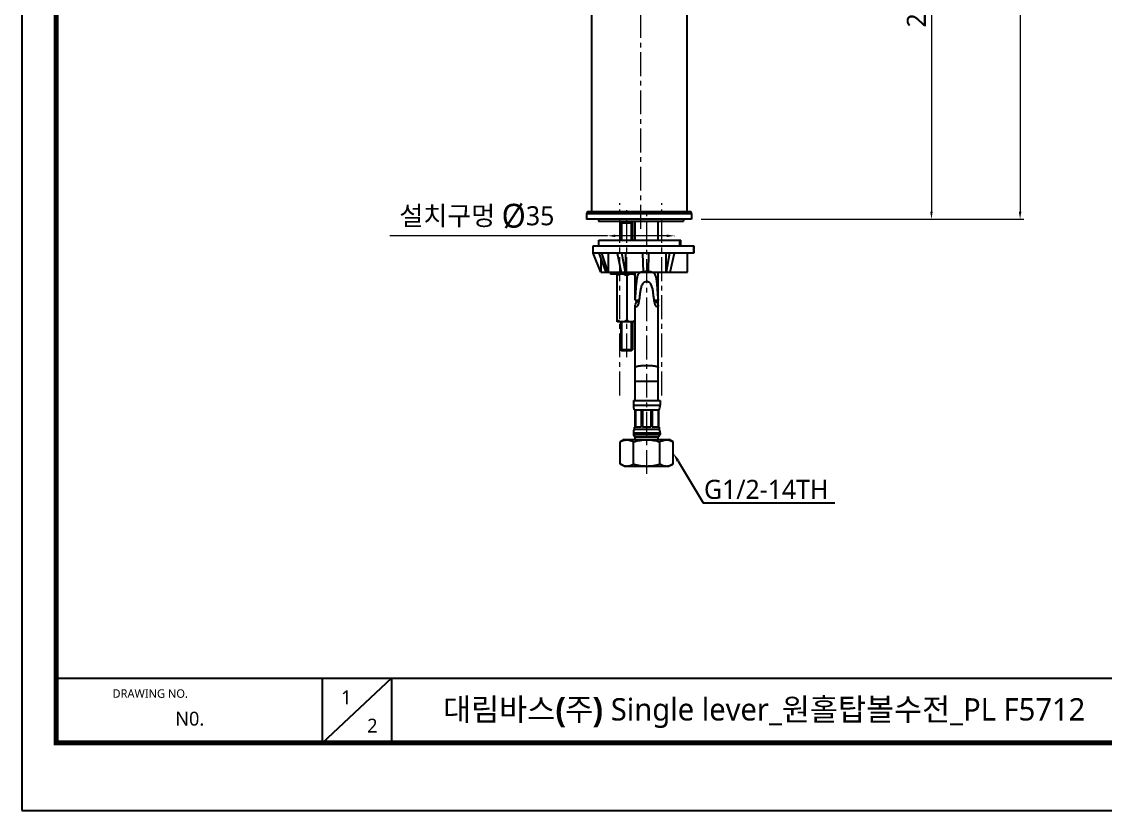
# Model space of a CAD drawing. Extents: x 0 to 1128, y 0 to 827.
# Drawn here: x 0 to 568, y 0 to 413 of the extents above; entities that cross this region are included whole.
import ezdxf
from ezdxf import colors
from ezdxf.entities.mleader import LeaderData, LeaderLine
from ezdxf.math import Vec2, Vec3

# ---------------------------------------------------------------- set-up
doc = ezdxf.new("R2010")
doc.units = 0
doc.header["$LTSCALE"] = 10
doc.header["$MEASUREMENT"] = 0
doc.header["$PDMODE"] = 3
doc.header["$PDSIZE"] = -10
doc.linetypes.add('CENTER', pattern=[2, 1.25, -0.25, 0.25, -0.25])
doc.layers.get('0').update_dxf_attribs({"linetype": 'CONTINUOUS'})
doc.layers.get('DEFPOINTS').update_dxf_attribs({"linetype": 'CONTINUOUS'})
doc.layers.add('BODY', color=7, linetype='CONTINUOUS')
doc.layers.add('DEF_LAYER_ASSEM_MEMBER', color=7, linetype='CONTINUOUS')
doc.styles.add('Daelim Dimension', font='')
doc.styles.get('Daelim Dimension').set_extended_font_data('NanumGothic')
doc.dimstyles.new('DEFAULT', dxfattribs={"dimscale": 2, "dimtxt": 2, "dimasz": 2, "dimexe": 0, "dimexo": 2, "dimgap": 1, "dimtad": 1, "dimdec": 1, "dimzin": 9, "dimdsep": 46, "dimtxsty": 'Daelim Dimension', "dimcen": 0.5, "dimclrd": 252, "dimclre": 252, "dimclrt": 3, "dimadec": 1, "dimazin": 0, "dimtfac": 1, "dimtdec": 1, "dimtix": 1, "dimtmove": 0, "dimatfit": 3, "dimfxl": 1, "dimtolj": 1, "dimtzin": 1, "dimlwd": 9, "dimlwe": 9, "dimarcsym": 0})

# ---------------------------------------------------------------- blocks, each defined once
blk = doc.blocks.new('*D0')
at = {"color": 5, "lineweight": 9, "ltscale": 0.5, "transparency": 16777216}
for p, q in [((306.93, 301.15), (192.83, 301.15)), ((306.93, 301.02), (306.93, 301.15)), ((337.93, 301.15), (310.93, 301.15)), ((341.93, 301.02), (341.93, 301.15))]:
    blk.add_line(p, q, dxfattribs=at)
at = {"color": 5, "ltscale": 0.5, "transparency": 16777216}
for points in [[(310.93, 301.81), (310.93, 300.48), (306.93, 301.15)], [(337.93, 301.81), (337.93, 300.48), (341.93, 301.15)]]:
    blk.add_solid(points, dxfattribs=at)
at = {"layer": 'DEFPOINTS', "color": 0, "ltscale": 0.5, "transparency": 16777216}
for p in [(306.93, 305.02), (341.93, 305.02), (341.93, 301.15)]:
    blk.add_point(p, dxfattribs=at)
at = {"color": 7, "ltscale": 0.5, "transparency": 16777216, "insert": (238.42, 311.13), "char_height": 10, "attachment_point": 5, "style": 'Daelim Dimension'}
blk.add_mtext('\\A1;설치구멍 {\\H1.25x;\\C256;Ø}35', dxfattribs=at)
blk = doc.blocks.new('*D5')
at = {"color": 5, "lineweight": 9, "ltscale": 0.5, "transparency": 16777216}
for p, q in [((461.5, 548.2), (478.57, 548.2)), ((476.57, 544.2), (476.57, 313.86)), ((355.91, 309.86), (478.57, 309.86))]:
    blk.add_line(p, q, dxfattribs=at)
at = {"color": 5, "ltscale": 0.5, "transparency": 16777216}
for points in [[(475.91, 544.2), (477.24, 544.2), (476.57, 548.2)], [(475.91, 313.86), (477.24, 313.86), (476.57, 309.86)]]:
    blk.add_solid(points, dxfattribs=at)
at = {"layer": 'DEFPOINTS', "color": 0, "ltscale": 0.5, "transparency": 16777216}
for p in [(457.5, 548.2), (351.91, 309.86), (476.57, 309.86)]:
    blk.add_point(p, dxfattribs=at)
at = {"color": 7, "ltscale": 0.5, "transparency": 16777216, "insert": (463.67, 421.52), "char_height": 10, "attachment_point": 2, "rotation": 90, "style": 'Daelim Dimension'}
blk.add_mtext('\\A1;238', dxfattribs=at)
blk = doc.blocks.new('*D7')
at = {"color": 5, "lineweight": 9, "ltscale": 0.5, "transparency": 16777216}
for p, q in [((437.44, 622.66), (525, 622.66)), ((523, 618.66), (523, 313.86)), ((421.24, 309.86), (525, 309.86))]:
    blk.add_line(p, q, dxfattribs=at)
at = {"color": 5, "ltscale": 0.5, "transparency": 16777216}
for points in [[(522.34, 618.66), (523.67, 618.66), (523, 622.66)], [(522.34, 313.86), (523.67, 313.86), (523, 309.86)]]:
    blk.add_solid(points, dxfattribs=at)
at = {"layer": 'DEFPOINTS', "color": 0, "ltscale": 0.5, "transparency": 16777216}
for p in [(433.44, 622.66), (417.24, 309.86), (523, 309.86)]:
    blk.add_point(p, dxfattribs=at)
at = {"color": 7, "ltscale": 0.5, "transparency": 16777216, "insert": (510.1, 458.75), "char_height": 10, "attachment_point": 2, "rotation": 90, "style": 'Daelim Dimension'}
blk.add_mtext('\\A1;313', dxfattribs=at)

msp = doc.modelspace()

# ---------------------------------------------------------------- linework, layer by layer
at = {"color": 5}
msp.add_line((18.14, 69.28), (926.74, 69.28), dxfattribs=at)
at = {"color": 5, "ltscale": 40}
for p, q in [((157.42, 69.28), (157.42, 35.27)), ((157.42, 69.28), (157.42, 35.27)), ((193.81, 69.28), (157.42, 35.27)), ((193.81, 69.28), (157.42, 35.27)), ((193.81, 69.28), (193.81, 35.27)), ((193.81, 69.28), (193.81, 35.27))]:
    msp.add_line(p, q, dxfattribs=at)
at = {"ltscale": 0.5}
msp.add_lwpolyline([(0, 0), (1128.4, 0), (1128.4, 826.8), (0, 826.8)], close=True, dxfattribs=at)
at = {"color": 5, "linetype": 'ByBlock', "lineweight": 200, "const_width": 2.6}
msp.add_lwpolyline([(18.14, 35.4), (1110.14, 35.4), (1110.14, 807.6), (18.14, 807.6)], close=True, dxfattribs=at)
at = {"layer": 'BODY', "color": 1, "linetype": 'CENTER', "lineweight": 5}
for p, q in [((324.41, 304.86), (324.41, 476.3)), ((313.41, 217.46), (313.41, 318.34)), ((335.41, 217.46), (335.41, 318.24)), ((316.91, 237.46), (316.91, 314.63)), ((327.41, 176.36), (327.41, 316.04))]:
    msp.add_line(p, q, dxfattribs=at)
at = {"layer": 'DEF_LAYER_ASSEM_MEMBER', "color": 7, "linetype": 'Continuous'}
for p, q in [((298.41, 468.86), (298.41, 313.86)), ((348.41, 468.86), (348.41, 313.86)), ((295.91, 312.86), (295.91, 309.86)), ((296.91, 313.86), (349.91, 313.86)), ((350.91, 312.86), (350.91, 309.86)), ((350.91, 309.86), (295.91, 309.86)), ((302.16, 309.86), (302.16, 308.86)), ((302.16, 308.86), (346.66, 308.86)), ((313.91, 308.86), (313.91, 298.86)), ((319.91, 307.86), (313.91, 307.86)), ((319.91, 308.86), (319.91, 298.86)), ((321.37, 298.86), (321.37, 308.86)), ((333.37, 298.86), (333.37, 308.86)), ((333.44, 298.86), (333.44, 308.86)), ((346.66, 309.86), (346.66, 308.86)), ((299.41, 295.86), (352.12, 295.86)), ((299.41, 292.06), (299.41, 295.86)), ((302.41, 298.86), (345.21, 298.86)), ((302.41, 295.86), (302.41, 298.86)), ((345.21, 295.86), (345.21, 298.86)), ((352.12, 292.06), (352.12, 295.86)), ((302.38, 292.06), (299.41, 292.06)), ((303.44, 282.06), (299.44, 292.06)), ((302.38, 292.05), (305.96, 282.06)), ((311.88, 292.06), (302.39, 292.06)), ((307.21, 282.06), (303.85, 292.06)), ((307.21, 292.06), (307.21, 282.06)), ((311.88, 292.05), (314.09, 282.06)), ((325.41, 292.06), (311.91, 292.06)), ((316.25, 282.06), (314.44, 292.06)), ((316.25, 292.06), (316.25, 282.06)), ((325.66, 282.06), (325.41, 292.06)), ((339.34, 292.06), (325.44, 292.06)), ((328.37, 292.06), (328.16, 282.06)), ((337.56, 282.06), (337.56, 292.06)), ((339.34, 292.05), (337.56, 282.06)), ((352.12, 292.06), (339.37, 292.06)), ((339.72, 282.06), (341.9, 292.06)), ((348.72, 282.06), (348.72, 292.06)), ((303.44, 289.09), (303.44, 282.06)), ((303.44, 282.06), (348.72, 282.06)), ((308.41, 282.06), (308.41, 281.06)), ((321.37, 281.06), (308.41, 281.06)), ((311.91, 256.06), (311.91, 281.06)), ((316.91, 280.28), (316.91, 256.83)), ((321.37, 267.56), (321.37, 282.06)), ((333.37, 267.56), (333.37, 282.06)), ((333.44, 214.86), (333.44, 282.06)), ((321.38, 267.5), (321.37, 267.54)), ((321.38, 267.5), (323.4, 267.5)), ((321.91, 267.5), (321.91, 266.07)), ((331.34, 267.5), (333.36, 267.5)), ((333.37, 267.54), (333.36, 267.5)), ((321.37, 214.86), (321.37, 264.6)), ((333.37, 214.86), (333.37, 264.6)), ((321.37, 256.06), (311.91, 256.06)), ((313.91, 256.06), (313.91, 241.46)), ((319.91, 256.06), (319.91, 241.46)), ((319.91, 241.46), (313.91, 241.46)), ((314.51, 240.86), (313.91, 241.46)), ((314.41, 240.96), (319.41, 240.96)), ((319.31, 240.86), (314.51, 240.86)), ((319.31, 240.86), (319.91, 241.46)), ((320.41, 214.86), (334.4, 214.86)), ((320.41, 214.86), (320.41, 212.36)), ((334.41, 214.86), (334.41, 212.36)), ((320.81, 209.86), (334, 209.86)), ((321.16, 209.86), (321.16, 200.86)), ((321.48, 209.86), (321.48, 200.86)), ((324.49, 209.86), (324.49, 200.86)), ((325.28, 209.86), (325.28, 200.86)), ((329.53, 209.86), (329.53, 200.86)), ((330.32, 209.86), (330.32, 200.86)), ((333.33, 209.86), (333.33, 200.86)), ((333.66, 209.86), (333.66, 200.86)), ((321.16, 200.86), (320.81, 200.86)), ((320.81, 200.86), (320.81, 199.86)), ((320.81, 199.86), (334.01, 199.86)), ((324.49, 200.86), (321.48, 200.86)), ((329.53, 200.86), (325.28, 200.86)), ((333.33, 200.86), (330.32, 200.86)), ((334, 200.86), (333.66, 200.86)), ((334.01, 200.86), (334.01, 199.86)), ((315.63, 194.36), (313.55, 193.16)), ((313.55, 181.56), (313.55, 193.16)), ((315.63, 194.36), (339.18, 194.36)), ((320.41, 197.9), (320.41, 197.06)), ((320.48, 181.56), (320.48, 193.16)), ((321.41, 195.86), (333.41, 195.86)), ((321.41, 194.36), (321.41, 195.86)), ((333.41, 194.36), (333.41, 195.86)), ((334.33, 181.56), (334.33, 193.16)), ((334.41, 197.9), (334.41, 197.06)), ((341.26, 193.16), (339.18, 194.36)), ((341.26, 181.56), (341.26, 193.16)), ((315.63, 180.36), (313.55, 181.56)), ((315.63, 180.36), (339.18, 180.36)), ((341.26, 181.56), (339.18, 180.36))]:
    msp.add_line(p, q, dxfattribs=at)
at = {"layer": 'DEF_LAYER_ASSEM_MEMBER', "color": 9, "linetype": 'Continuous'}
for p, q in [((295.91, 312.86), (350.91, 312.86)), ((344.66, 298.86), (344.66, 295.86)), ((352.04, 295.86), (352.04, 292.06)), ((348.64, 292.06), (348.64, 282.06)), ((333.44, 224.86), (321.37, 224.86)), ((320.41, 212.36), (334.41, 212.36)), ((320.41, 197.9), (334.41, 197.9)), ((320.41, 197.06), (334.41, 197.06))]:
    msp.add_line(p, q, dxfattribs=at)
at = {"layer": 'DEF_LAYER_ASSEM_MEMBER', "color": 2, "linetype": 'Continuous'}
for p, q in [((314.41, 298.86), (314.41, 307.86)), ((319.41, 298.86), (319.41, 307.86)), ((314.41, 240.96), (314.41, 256.06)), ((319.41, 240.96), (319.41, 256.06))]:
    msp.add_line(p, q, dxfattribs=at)
at = {"layer": 'DEF_LAYER_ASSEM_MEMBER', "color": 7, "linetype": 'Continuous'}
for centre, radius, start, end in [((296.91, 312.86), 1, 90, 180), ((349.91, 312.86), 1, 0, 90), ((303.04, 289.84), 2.31, 106.3738, 106.8098), ((313.12, 284.4), 7.75, 99.0272, 99.2611), ((326.93, 280.92), 11.24, 97.5959, 97.7875), ((340.74, 282.86), 9.3, 98.4968, 98.7039), ((314.41, 277.24), 3.82, 90.0538, 97.5257), ((319.4, 277.24), 3.82, 82.4744, 89.9463), ((326.69, 274.26), 8.25, 97.294, 97.6217), ((327.39, 265.16), 17.37, 87.4237, 90.055), ((327.49, 267.78), 14.75, 86.5025, 87.3739), ((328.41, 212.36), 8, 180, 198.1949), ((326.41, 212.36), 8, 341.8051, 0), ((325.41, 197.9), 5, 156.9261, 180), ((329.41, 197.9), 5, 0, 23.0739), ((317.12, 188.33), 5.91, 102.0715, 103.6556), ((321.61, 197.06), 1.2, 180, 260.5737), ((333.21, 197.06), 1.2, 279.4263, 0), ((337.69, 188.33), 5.91, 76.3448, 77.9133), ((317.12, 186.39), 5.91, 256.3444, 257.9285), ((317.01, 185.63), 5.14, 268.9772, 270.0075), ((337.8, 185.63), 5.14, 270.0094, 271.0224), ((337.69, 186.39), 5.91, 282.0867, 283.6552)]:
    msp.add_arc(centre, radius, start, end, dxfattribs=at)
for points, start_tangent, end_tangent in [([(313.91, 281.02), (313.39, 280.92), (311.91, 280.28)], (-0.991491, -0.130177), (-0.866025, -0.5)), ([(316.91, 280.28), (315.69, 280.84), (314.41, 281.06)], (-0.866025, 0.5), (-1, 0)), ([(319.41, 281.06), (318.12, 280.84), (316.91, 280.28)], (-1, 0), (-0.866025, -0.5)), ([(321.38, 280.56), (321.02, 280.72), (319.9, 281.02)], (-0.901958, 0.431823), (-0.991491, 0.130178)), ([(321.37, 267.58), (321.44, 268.27), (321.53, 269.19), (321.69, 271.14), (321.82, 273.1), (321.97, 275.07), (322.16, 277.03), (322.45, 278.97), (322.67, 279.91), (323.01, 280.8), (323.52, 281.55), (324.23, 282.07)], (0.060991, 0.998138), (0.899543, 0.436833)), ([(324.23, 282.07), (324.55, 282.2), (325.6, 282.44)], (0.899543, 0.436833), (0.991163, 0.132649)), ([(325.64, 282.44), (326.07, 282.49), (327.37, 282.54)], (0.991906, 0.126978), (1, 0)), ([(328.39, 282.51), (329.49, 282.38), (330.49, 282.08)], (0.998132, -0.061102), (0.904094, -0.427334)), ([(330.49, 282.08), (331.21, 281.57), (331.73, 280.81), (332.07, 279.91), (332.3, 278.96), (332.59, 277), (332.78, 275.01), (332.93, 273.03), (333.07, 271.04), (333.14, 270.06), (333.22, 269.08), (333.31, 268.15), (333.35, 267.77), (333.37, 267.54)], (0.904094, -0.427334), (-0.001334, -0.999999)), ([(327.37, 277.06), (326.39, 276.87), (325.57, 276.32), (324.98, 275.51), (324.58, 274.6), (324.11, 272.65), (323.83, 270.67), (323.58, 268.69), (323.27, 266.71), (323.05, 265.74), (322.75, 264.8), (322.56, 264.38), (322.33, 264.03), (321.87, 263.75)], (-1, 0), (-0.999992, 0.003943)), ([(327.95, 276.97), (327.42, 277.21), (326.88, 276.98)], (-0.733579, 0.679605), (-0.744374, -0.667763)), ([(332.88, 263.75), (332.42, 264.03), (332.19, 264.38), (332, 264.8), (331.7, 265.74), (331.48, 266.71), (331.17, 268.69), (330.92, 270.67), (330.63, 272.65), (330.16, 274.59), (329.77, 275.51), (329.18, 276.32), (328.35, 276.87), (327.37, 277.06)], (-0.999999, 0.001652), (-1, 0)), ([(321.37, 267.54), (321.37, 267.58)], (-0.001464, 0.999999), (0.060991, 0.998138)), ([(321.37, 264.59), (321.85, 266.01), (323.33, 267.23)], (-0.00222, 0.999998), (0.900251, 0.435372)), ([(331.42, 267.22), (332.9, 266.01), (333.37, 264.59)], (0.899884, -0.436128), (-0.002842, -0.999996)), ([(321.87, 263.75), (321.64, 263.84), (321.49, 264.04), (321.4, 264.3), (321.37, 264.59)], (-0.999992, 0.003943), (-0.00222, 0.999998)), ([(333.37, 264.59), (333.35, 264.3), (333.26, 264.03), (333.11, 263.84), (332.88, 263.75)], (-0.002842, -0.999996), (-0.999999, 0.001652)), ([(314.41, 256.06), (313.12, 256.27), (311.91, 256.83)], (-1, 0), (-0.866025, 0.5)), ([(316.91, 256.83), (315.69, 256.27), (314.41, 256.06)], (-0.866025, -0.5), (-1, 0)), ([(319.41, 256.06), (318.12, 256.27), (316.91, 256.83)], (-1, 0), (-0.866025, 0.5)), ([(321.38, 256.55), (320.41, 256.19), (319.41, 256.06)], (-0.901958, -0.431823), (-1, 0)), ([(313.55, 193.16), (314.09, 193.45), (315.72, 194.07)], (0.866025, 0.5), (0.971754, 0.235997)), ([(315.88, 194.11), (317.04, 194.23), (318.2, 194.09), (320.48, 193.16)], (0.977907, 0.209042), (0.865926, -0.500171)), ([(320.48, 193.16), (327.41, 194.23), (334.33, 193.16)], (0.960758, 0.277389), (0.960758, -0.277389)), ([(334.33, 193.16), (336.61, 194.09), (337.77, 194.23), (338.93, 194.11)], (0.865926, 0.500171), (0.977851, -0.209303)), ([(339.09, 194.07), (339.64, 193.91), (341.26, 193.16)], (0.971755, -0.235992), (0.866025, -0.5)), ([(313.55, 181.56), (314.09, 181.27), (315.72, 180.64)], (0.866025, -0.5), (0.971754, -0.235997)), ([(315.88, 180.61), (316.92, 180.49)], (0.977907, -0.209042), (0.999841, -0.017841)), ([(317.01, 180.49), (318.76, 180.78), (320.48, 181.56)], (1, 0.000141), (0.865926, 0.500171)), ([(320.48, 181.56), (327.41, 180.49), (334.33, 181.56)], (0.960758, -0.277389), (0.960758, 0.277389)), ([(334.33, 181.56), (336.05, 180.78), (337.8, 180.49)], (0.865926, -0.500171), (1, 0.000155)), ([(337.89, 180.49), (338.93, 180.61)], (0.999841, 0.017834), (0.977851, 0.209303)), ([(339.09, 180.64), (339.64, 180.8), (341.26, 181.56)], (0.971755, 0.235992), (0.866025, 0.5))]:
    msp.add_spline(points, degree=3, dxfattribs=dict(at, start_tangent=start_tangent, end_tangent=end_tangent))
at = {"layer": 'DEF_LAYER_ASSEM_MEMBER', "color": 9, "linetype": 'Continuous'}
for points, start_tangent, end_tangent in [([(321.37, 232.14), (321.49, 232.36), (321.83, 232.56), (322.38, 232.75), (323.13, 232.91), (324.04, 233.05), (325.08, 233.15), (327.37, 233.23)], (0, 1), (1, 0)), ([(327.37, 233.23), (329.67, 233.15), (330.71, 233.05), (331.62, 232.91), (332.36, 232.75), (332.92, 232.56), (333.26, 232.36), (333.37, 232.14)], (1, 0), (0, -1)), ([(333.42, 227.67), (333.44, 227.74)], (0.355308, 0.934749), (0, 1))]:
    msp.add_spline(points, degree=3, dxfattribs=dict(at, start_tangent=start_tangent, end_tangent=end_tangent))

# ---------------------------------------------------------------- texts
at = {"color": 5, "ltscale": 40, "style": 'Daelim Dimension'}
msp.add_text('DRAWING NO.', height=4.453, dxfattribs=at).set_placement((47.56, 58.99))
at = {"attachment_point": 1, "style": 'Daelim Dimension'}
for s, insert, char_height, width in [('1', (167.32, 62.9), 7.29, 10.17), ('N0. ', (80.45, 51.71), 7.287, 45.7148), ('2', (180.99, 48.05), 7.29, 10.17)]:
    msp.add_mtext(s, dxfattribs=dict(at, insert=insert, char_height=char_height, width=width))
at = {"color": 2, "insert": (220.72, 58.8), "char_height": 11.71149, "width": 518.4179, "attachment_point": 1, "style": 'Daelim Dimension'}
msp.add_mtext('{\\fPretendard Variable SemiBold|b0|i0|c129|p2;대림바스(주)} Single lever_{\\fGulim|b0|i0|c129|p50;원홀탑볼수전}_PL F5712', dxfattribs=at)

# ---------------------------------------------------------------- dimensions: what is measured, and where the dimension line sits
at = {"color": 5, "ltscale": 0.5}
for base, p1, p2, picture, middle in [((523, 309.86), (433.44, 622.66), (417.24, 309.86), '*D7', (523, 458.75)), ((476.57, 309.86), (457.5, 548.2), (351.91, 309.86), '*D5', (476.57, 421.52))]:
    dim = msp.add_linear_dim(base=base, p1=p1, p2=p2, angle=270, dimstyle='DEFAULT', override={"dimtxt": 5, "dimexe": 1, "dimdec": 0, "dimclrd": 5, "dimclre": 5, "dimclrt": 7}, dxfattribs=at)
    dim.commit()
    dim.dimension.update_dxf_attribs({"geometry": picture, "text_midpoint": middle, "dimtype": 160})
dim = msp.add_linear_dim(base=(341.93, 301.15), p1=(306.93, 305.02), p2=(341.93, 305.02), text='설치구멍 {\\H1.25x;\\C256;Ø}<>', dimstyle='DEFAULT', override={"dimtxt": 5, "dimclrd": 5, "dimclre": 5, "dimclrt": 7}, dxfattribs=at)
dim.commit()
dim.dimension.update_dxf_attribs({"geometry": '*D0', "text_midpoint": (238.42, 301.15), "dimtype": 160})

# ---------------------------------------------------------------- leaders
at = {"ltscale": 0.5}
ml = msp.add_multileader_mtext('Standard', dxfattribs=at)
ml.set_content('G1/2-14TH', color=256, style='Daelim Dimension')
ml.set_leader_properties(color=5)
ml.build(insert=Vec2(0, 0))
ml.multileader.update_dxf_attribs({"text_left_attachment_type": 6, "text_right_attachment_type": 6, "dogleg_length": 0.36, "arrow_head_size": 5})
ctx = ml.context
ctx.base_point, ctx.char_height, ctx.arrow_head_size, ctx.landing_gap_size, ctx.plane_origin = Vec3(357.3, 161.25), 10, 5, 0.09, Vec3(341.76, 187.36)
ctx.left_attachment, ctx.right_attachment = 6, 6
notes = []
notes.append((ctx, [(0, (1, 1, 0), (356.94, 161.25), (1, 0), 0.36, [(0, [(341.26, 187.36)], 0, [])])]))
ctx.mtext.insert, ctx.mtext.flow_direction = Vec3(357.39, 173.25), 5
for ctx, leaders in notes:
    for number, flags, end, landing, length, lines in leaders:
        leader = LeaderData()
        leader.index, (leader.has_last_leader_line, leader.has_dogleg_vector, leader.attachment_direction) = number, flags
        leader.last_leader_point, leader.dogleg_vector, leader.dogleg_length = Vec3(end), Vec3(landing), length
        for number, points, colour, breaks in lines:
            line = LeaderLine()
            line.index, line.vertices, line.color, line.breaks = number, Vec3.list(points), colors.encode_raw_color(colour), breaks
            leader.lines.append(line)
        ctx.leaders.append(leader)

doc.saveas('drawing.dxf')
